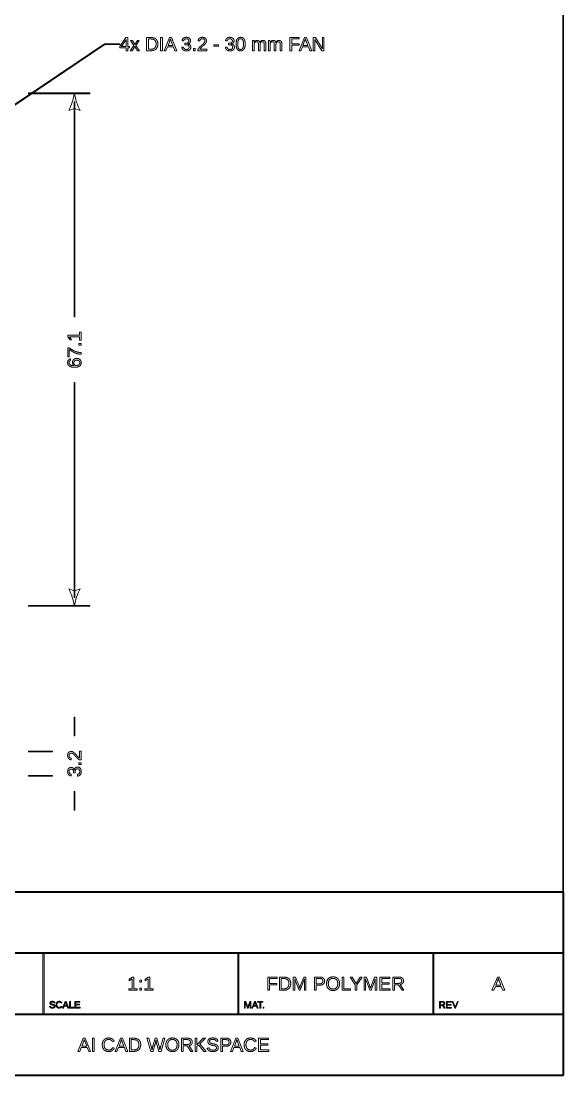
# Model space of a CAD drawing. Header units: millimetres. Extents: x 10 to 410, y 10 to 287.
# Drawn here: x 339.1 to 410.1, y 9.9 to 148 of the extents above; entities that cross this region are included whole.
import ezdxf

# ---------------------------------------------------------------- set-up
doc = ezdxf.new("R2010")
doc.units = ezdxf.units.MM
doc.layers.add('border', color=7, linetype='Continuous', lineweight=35)
doc.layers.add('dimensions', color=7, linetype='Continuous', lineweight=13)

msp = doc.modelspace()

# ---------------------------------------------------------------- linework, layer by layer
at = {"layer": 'border'}
for p, q in [((410, 10), (410, 287)), ((10, 10), (410, 10))]:
    msp.add_line(p, q, dxfattribs=at)
at = {"layer": 'dimensions'}
for p, q in [((349.97, 145.04), (274.62, 94.15)), ((350.03, 144.96), (349.97, 145.04)), ((352, 145.05), (350, 145.05)), ((350, 145.05), (350, 144.95)), ((352.79, 145.86), (352, 144.7)), ((352, 144.95), (352, 145.05)), ((352.29, 144.82), (352.73, 145.47)), ((353.02, 145.86), (352.79, 145.86)), ((352.81, 145.61), (352.81, 144.7)), ((353.02, 144.7), (353.02, 145.86)), ((353.38, 145.46), (353.83, 144.82)), ((353.63, 145.46), (353.38, 145.46)), ((353.96, 144.95), (353.63, 145.46)), ((354.28, 145.46), (353.96, 144.95)), ((354.08, 144.82), (354.53, 145.46)), ((354.53, 145.46), (354.28, 145.46)), ((355.48, 145.86), (355.48, 144.14)), ((356.05, 145.86), (355.48, 145.86)), ((355.72, 145.67), (356.05, 145.67)), ((355.72, 144.33), (355.72, 145.67)), ((357.31, 145.86), (357.31, 144.14)), ((357.55, 145.86), (357.31, 145.86)), ((357.55, 144.14), (357.55, 145.86)), ((358.48, 145.86), (357.78, 144.14)), ((358.29, 144.82), (358.51, 145.39)), ((358.75, 145.86), (358.48, 145.86)), ((358.6, 145.65), (358.61, 145.68)), ((358.61, 145.68), (358.65, 145.58)), ((358.72, 145.39), (358.94, 144.82)), ((359.44, 144.14), (358.75, 145.86)), ((360.13, 145.44), (360.35, 145.42)), ((360.51, 145.11), (360.51, 144.92)), ((360.63, 145.11), (360.51, 145.11)), ((360.87, 145.02), (360.87, 145.02)), ((362.22, 145.43), (362.45, 145.41)), ((365.82, 145.44), (366.04, 145.42)), ((366.21, 145.11), (366.21, 144.92)), ((366.33, 145.11), (366.21, 145.11)), ((366.57, 145.02), (366.57, 145.02)), ((369.55, 145.46), (369.34, 145.46)), ((369.35, 145.18), (369.35, 144.14)), ((369.56, 145.23), (369.56, 145.23)), ((370.31, 145.23), (370.31, 145.23)), ((371.09, 144.14), (371.09, 145.02)), ((371.63, 145.46), (371.42, 145.46)), ((371.43, 145.18), (371.43, 144.14)), ((371.64, 145.23), (371.64, 145.23)), ((372.39, 145.23), (372.39, 145.23)), ((373.17, 144.14), (373.17, 145.02)), ((374.24, 145.86), (374.24, 144.14)), ((375.46, 145.86), (374.24, 145.86)), ((374.47, 145.67), (375.46, 145.67)), ((374.47, 145.03), (374.47, 145.67)), ((375.43, 145.03), (374.47, 145.03)), ((376.13, 145.86), (375.43, 144.14)), ((375.43, 144.84), (375.43, 145.03)), ((375.46, 145.67), (375.46, 145.86)), ((375.94, 144.82), (376.16, 145.39)), ((376.39, 145.86), (376.13, 145.86)), ((376.25, 145.65), (376.26, 145.68)), ((376.26, 145.68), (376.29, 145.58)), ((376.36, 145.39), (376.58, 144.82)), ((377.09, 144.14), (376.39, 145.86)), ((377.3, 145.86), (377.3, 144.14)), ((377.57, 145.86), (377.3, 145.86)), ((377.49, 145.6), (378.41, 144.14)), ((377.5, 145.49), (377.49, 145.6)), ((377.5, 145.28), (377.5, 145.49)), ((377.5, 144.14), (377.5, 145.28)), ((378.5, 144.38), (377.57, 145.86)), ((378.48, 145.86), (378.48, 144.73)), ((378.69, 145.86), (378.48, 145.86)), ((378.69, 144.14), (378.69, 145.86)), ((274.68, 94.07), (350.03, 144.96)), ((350, 144.95), (352, 144.95)), ((352, 144.7), (352, 144.53)), ((352, 144.53), (352.81, 144.53)), ((352.2, 144.7), (352.22, 144.73)), ((352.81, 144.7), (352.2, 144.7)), ((352.22, 144.73), (352.29, 144.82)), ((352.81, 144.53), (352.81, 144.14)), ((352.81, 144.14), (353.02, 144.14)), ((353.26, 144.7), (353.02, 144.7)), ((353.02, 144.53), (353.26, 144.53)), ((353.02, 144.14), (353.02, 144.53)), ((353.26, 144.53), (353.26, 144.7)), ((353.83, 144.82), (353.36, 144.14)), ((353.36, 144.14), (353.6, 144.14)), ((353.6, 144.14), (353.96, 144.68)), ((353.96, 144.68), (354.31, 144.14)), ((354.56, 144.14), (354.08, 144.82)), ((354.31, 144.14), (354.56, 144.14)), ((355.48, 144.14), (356.13, 144.14)), ((356.1, 144.33), (355.72, 144.33)), ((357.31, 144.14), (357.55, 144.14)), ((357.78, 144.14), (358.02, 144.14)), ((358.02, 144.14), (358.22, 144.64)), ((358.22, 144.64), (359.01, 144.64)), ((358.94, 144.82), (358.29, 144.82)), ((359.01, 144.64), (359.2, 144.14)), ((359.2, 144.14), (359.44, 144.14)), ((360.32, 144.6), (360.1, 144.58)), ((360.51, 144.92), (360.63, 144.92)), ((361.62, 144.41), (361.62, 144.14)), ((361.86, 144.41), (361.62, 144.41)), ((361.62, 144.14), (361.86, 144.14)), ((361.86, 144.14), (361.86, 144.41)), ((362.21, 144.29), (362.21, 144.14)), ((362.21, 144.14), (363.35, 144.14)), ((363.35, 144.33), (362.45, 144.33)), ((363.35, 144.14), (363.35, 144.33)), ((364.28, 144.9), (364.28, 144.71)), ((364.89, 144.9), (364.28, 144.9)), ((364.28, 144.71), (364.89, 144.71)), ((364.89, 144.71), (364.89, 144.9)), ((366.02, 144.6), (365.79, 144.58)), ((366.21, 144.92), (366.33, 144.92)), ((369.35, 144.14), (369.57, 144.14)), ((369.57, 144.14), (369.57, 144.9)), ((370.11, 144.98), (370.11, 144.14)), ((370.11, 144.14), (370.33, 144.14)), ((370.33, 144.14), (370.33, 144.9)), ((370.87, 144.98), (370.87, 144.14)), ((370.87, 144.14), (371.09, 144.14)), ((371.43, 144.14), (371.65, 144.14)), ((371.65, 144.14), (371.65, 144.9)), ((372.19, 144.98), (372.19, 144.14)), ((372.19, 144.14), (372.41, 144.14)), ((372.41, 144.14), (372.41, 144.9)), ((372.96, 144.98), (372.96, 144.14)), ((372.96, 144.14), (373.17, 144.14)), ((374.24, 144.14), (374.47, 144.14)), ((374.47, 144.84), (375.43, 144.84)), ((374.47, 144.14), (374.47, 144.84)), ((375.43, 144.14), (375.67, 144.14)), ((375.67, 144.14), (375.87, 144.64)), ((375.87, 144.64), (376.65, 144.64)), ((376.58, 144.82), (375.94, 144.82)), ((376.65, 144.64), (376.85, 144.14)), ((376.85, 144.14), (377.09, 144.14)), ((377.3, 144.14), (377.5, 144.14)), ((378.41, 144.14), (378.69, 144.14)), ((340.05, 138.6), (340.05, 138.5)), ((348.05, 138.6), (340.05, 138.6)), ((340.05, 138.5), (348.05, 138.5)), ((348.05, 138.5), (348.05, 138.6)), ((346.1, 137.43), (346, 137.43)), ((346, 137.43), (346, 109.31)), ((346.1, 109.31), (346.1, 137.43)), ((345.3, 136.3), (346.05, 136.58)), ((346.05, 136.58), (346.8, 136.3)), ((346, 109.31), (346.1, 109.31)), ((345.19, 106.89), (345.19, 106.69)), ((346.72, 106.89), (345.19, 106.89)), ((345.19, 106.69), (345.47, 106.28)), ((345.4, 106.67), (346.72, 106.67)), ((345.68, 106.28), (345.4, 106.67)), ((346.72, 107.31), (346.72, 106.89)), ((346.91, 107.31), (346.72, 107.31)), ((346.72, 106.67), (346.72, 106.23)), ((346.91, 106.23), (346.91, 107.31)), ((345.37, 105.22), (345.19, 105.22)), ((345.19, 105.22), (345.19, 104.08)), ((345.38, 104.08), (345.38, 105.01)), ((345.47, 106.28), (345.68, 106.28)), ((346.64, 105.81), (346.64, 105.57)), ((346.91, 105.81), (346.64, 105.81)), ((346.64, 105.57), (346.91, 105.57)), ((346.72, 106.23), (346.91, 106.23)), ((346.91, 105.57), (346.91, 105.81)), ((345.19, 104.08), (345.38, 104.08)), ((345.55, 103.59), (345.52, 103.8)), ((346.91, 104.4), (346.91, 104.63)), ((346.1, 100.69), (346, 100.69)), ((346, 100.69), (346, 72.57)), ((346.1, 72.57), (346.1, 100.69)), ((346.05, 73.42), (345.3, 73.7)), ((346.8, 73.7), (346.05, 73.42)), ((346, 72.57), (346.1, 72.57)), ((340.05, 71.5), (340.05, 71.4)), ((348.05, 71.5), (340.05, 71.5)), ((340.05, 71.4), (348.05, 71.4)), ((348.05, 71.4), (348.05, 71.5)), ((346.1, 56.9), (346, 56.9)), ((346, 56.9), (346, 54.43)), ((346.1, 54.43), (346.1, 56.9)), ((346, 54.43), (346.1, 54.43)), ((340.05, 52.45), (340.05, 52.35)), ((343.16, 52.45), (340.05, 52.45)), ((340.05, 52.35), (343.16, 52.35)), ((343.16, 52.35), (343.16, 52.45)), ((345.62, 51.3), (345.64, 51.52)), ((346.72, 52.43), (346.72, 51.53)), ((346.91, 52.43), (346.72, 52.43)), ((346.76, 51.29), (346.91, 51.29)), ((346.91, 51.29), (346.91, 52.43)), ((346.03, 49.95), (346.03, 49.95)), ((346.64, 50.93), (346.64, 50.7)), ((346.91, 50.93), (346.64, 50.93)), ((346.64, 50.7), (346.91, 50.7)), ((346.91, 50.7), (346.91, 50.93)), ((340.05, 49.25), (340.05, 49.15)), ((343.16, 49.25), (340.05, 49.25)), ((340.05, 49.15), (343.16, 49.15)), ((343.16, 49.15), (343.16, 49.25)), ((345.61, 49.2), (345.63, 49.42)), ((345.94, 49.71), (345.94, 49.59)), ((345.94, 49.59), (346.13, 49.59)), ((346.13, 49.59), (346.13, 49.71)), ((346.45, 49.4), (346.47, 49.17)), ((346.1, 47.17), (346, 47.17)), ((346, 47.17), (346, 44.7)), ((346.1, 44.7), (346.1, 47.17)), ((346, 44.7), (346.1, 44.7)), ((410, 34.08), (240, 34.08)), ((240, 33.92), (410, 33.92)), ((409.93, 34), (409.93, 10)), ((410.07, 34), (409.93, 34)), ((410, 33.92), (410, 34.08)), ((410.07, 10), (410.07, 34)), ((410, 26.07), (240, 26.07)), ((240, 25.93), (410, 25.93)), ((341.93, 26), (341.93, 18)), ((342.07, 26), (341.93, 26)), ((342.07, 18), (342.07, 26)), ((367.43, 26), (367.43, 18)), ((367.57, 26), (367.43, 26)), ((367.57, 18), (367.57, 26)), ((392.93, 26), (392.93, 18)), ((393.07, 26), (392.93, 26)), ((393.07, 18), (393.07, 26)), ((410, 25.93), (410, 26.07)), ((353.63, 22.86), (353.22, 22.58)), ((353.22, 22.37), (353.61, 22.65)), ((353.22, 22.58), (353.22, 22.37)), ((353.61, 22.65), (353.61, 21.33)), ((353.83, 22.86), (353.63, 22.86)), ((353.83, 21.33), (353.83, 22.86)), ((354.6, 22.46), (354.6, 22.21)), ((354.83, 22.46), (354.6, 22.46)), ((354.6, 22.21), (354.83, 22.21)), ((354.83, 22.21), (354.83, 22.46)), ((355.71, 22.86), (355.3, 22.58)), ((355.3, 22.37), (355.69, 22.65)), ((355.3, 22.58), (355.3, 22.37)), ((355.69, 22.65), (355.69, 21.33)), ((355.91, 22.86), (355.71, 22.86)), ((355.91, 21.33), (355.91, 22.86)), ((371.34, 22.86), (371.34, 21.14)), ((372.56, 22.86), (371.34, 22.86)), ((371.57, 22.67), (372.56, 22.67)), ((371.57, 22.03), (371.57, 22.67)), ((372.56, 22.67), (372.56, 22.86)), ((372.86, 22.86), (372.86, 21.14)), ((373.43, 22.86), (372.86, 22.86)), ((373.1, 22.67), (373.43, 22.67)), ((373.1, 21.33), (373.1, 22.67)), ((374.67, 22.86), (374.67, 21.14)), ((374.97, 22.86), (374.67, 22.86)), ((374.87, 22.65), (374.91, 22.52)), ((374.87, 22.52), (374.87, 22.65)), ((374.88, 22.29), (374.87, 22.52)), ((374.88, 21.14), (374.88, 22.29)), ((374.91, 22.52), (374.98, 22.31)), ((375.43, 21.67), (374.97, 22.86)), ((374.98, 22.31), (375.43, 21.14)), ((376.04, 22.86), (375.59, 21.67)), ((375.59, 21.14), (376.03, 22.31)), ((376.34, 22.86), (376.04, 22.86)), ((376.13, 22.29), (376.13, 21.14)), ((376.34, 21.14), (376.34, 22.86)), ((377.45, 22.86), (377.45, 21.14)), ((378.17, 22.86), (377.45, 22.86)), ((377.68, 22.67), (378.14, 22.67)), ((377.68, 21.99), (377.68, 22.67)), ((381.06, 22.86), (381.06, 21.14)), ((381.29, 22.86), (381.06, 22.86)), ((381.29, 21.33), (381.29, 22.86)), ((382.11, 22.86), (382.77, 21.85)), ((382.37, 22.86), (382.11, 22.86)), ((382.89, 22.04), (382.37, 22.86)), ((383.41, 22.86), (382.89, 22.04)), ((383.01, 21.85), (383.67, 22.86)), ((383.67, 22.86), (383.41, 22.86)), ((383.93, 22.86), (383.93, 21.14)), ((384.24, 22.86), (383.93, 22.86)), ((384.13, 22.65), (384.17, 22.52)), ((384.13, 22.52), (384.13, 22.65)), ((384.14, 22.29), (384.13, 22.52)), ((384.14, 21.14), (384.14, 22.29)), ((384.17, 22.52), (384.24, 22.31)), ((384.69, 21.67), (384.24, 22.86)), ((384.24, 22.31), (384.69, 21.14)), ((385.3, 22.86), (384.85, 21.67)), ((384.85, 21.14), (385.3, 22.31)), ((385.6, 22.86), (385.3, 22.86)), ((385.39, 22.29), (385.39, 21.14)), ((385.6, 21.14), (385.6, 22.86)), ((386.01, 22.86), (386.01, 21.14)), ((387.32, 22.86), (386.01, 22.86)), ((386.25, 22.67), (387.32, 22.67)), ((386.25, 22.12), (386.25, 22.67)), ((387.24, 22.12), (386.25, 22.12)), ((387.24, 21.93), (387.24, 22.12)), ((387.32, 22.67), (387.32, 22.86)), ((387.68, 22.86), (387.68, 21.14)), ((388.49, 22.86), (387.68, 22.86)), ((387.91, 22.67), (388.47, 22.67)), ((387.91, 22.04), (387.91, 22.67)), ((401.37, 22.86), (400.67, 21.14)), ((401.18, 21.82), (401.4, 22.39)), ((401.64, 22.86), (401.37, 22.86)), ((401.49, 22.65), (401.5, 22.68)), ((401.5, 22.68), (401.54, 22.58)), ((401.6, 22.39), (401.82, 21.82)), ((402.33, 21.14), (401.64, 22.86)), ((353.17, 21.33), (353.17, 21.14)), ((353.61, 21.33), (353.17, 21.33)), ((353.17, 21.14), (354.25, 21.14)), ((354.25, 21.33), (353.83, 21.33)), ((354.25, 21.14), (354.25, 21.33)), ((354.6, 21.39), (354.6, 21.14)), ((354.83, 21.39), (354.6, 21.39)), ((354.6, 21.14), (354.83, 21.14)), ((354.83, 21.14), (354.83, 21.39)), ((355.25, 21.33), (355.25, 21.14)), ((355.69, 21.33), (355.25, 21.33)), ((355.25, 21.14), (356.33, 21.14)), ((356.33, 21.33), (355.91, 21.33)), ((356.33, 21.14), (356.33, 21.33)), ((371.34, 21.14), (371.57, 21.14)), ((372.53, 22.03), (371.57, 22.03)), ((371.57, 21.84), (372.53, 21.84)), ((371.57, 21.14), (371.57, 21.84)), ((372.53, 21.84), (372.53, 22.03)), ((372.86, 21.14), (373.51, 21.14)), ((373.48, 21.33), (373.1, 21.33)), ((374.67, 21.14), (374.88, 21.14)), ((375.43, 21.14), (375.59, 21.14)), ((376.13, 21.14), (376.34, 21.14)), ((377.45, 21.14), (377.68, 21.14)), ((378.15, 21.99), (377.68, 21.99)), ((377.68, 21.81), (378.18, 21.81)), ((377.68, 21.14), (377.68, 21.81)), ((381.06, 21.14), (382.16, 21.14)), ((382.16, 21.33), (381.29, 21.33)), ((382.16, 21.14), (382.16, 21.33)), ((382.77, 21.85), (382.77, 21.14)), ((382.77, 21.14), (383.01, 21.14)), ((383.01, 21.14), (383.01, 21.85)), ((383.93, 21.14), (384.14, 21.14)), ((384.69, 21.14), (384.85, 21.14)), ((385.39, 21.14), (385.6, 21.14)), ((386.01, 21.14), (387.37, 21.14)), ((386.25, 21.93), (387.24, 21.93)), ((386.25, 21.33), (386.25, 21.93)), ((387.37, 21.33), (386.25, 21.33)), ((387.37, 21.14), (387.37, 21.33)), ((387.68, 21.14), (387.91, 21.14)), ((388.48, 22.04), (387.91, 22.04)), ((387.91, 21.85), (388.45, 21.85)), ((387.91, 21.14), (387.91, 21.85)), ((388.45, 21.85), (388.9, 21.14)), ((389.16, 21.14), (388.68, 21.88)), ((388.9, 21.14), (389.16, 21.14)), ((400.67, 21.14), (400.91, 21.14)), ((400.91, 21.14), (401.11, 21.64)), ((401.11, 21.64), (401.89, 21.64)), ((401.82, 21.82), (401.18, 21.82)), ((401.89, 21.64), (402.09, 21.14)), ((402.09, 21.14), (402.33, 21.14)), ((343.38, 19.47), (343.5, 19.49)), ((344.31, 19.44), (344.42, 19.47)), ((344.83, 19.67), (344.48, 18.81)), ((344.74, 19.15), (344.85, 19.44)), ((344.97, 19.67), (344.83, 19.67)), ((344.89, 19.57), (344.9, 19.58)), ((344.9, 19.58), (344.91, 19.53)), ((344.95, 19.44), (345.06, 19.15)), ((345.31, 18.81), (344.97, 19.67)), ((345.42, 19.67), (345.42, 18.81)), ((345.53, 19.67), (345.42, 19.67)), ((345.53, 18.91), (345.53, 19.67)), ((346.11, 19.67), (346.11, 18.81)), ((346.76, 19.67), (346.11, 19.67)), ((346.23, 19.58), (346.76, 19.58)), ((346.23, 19.3), (346.23, 19.58)), ((346.76, 19.58), (346.76, 19.67)), ((368.3, 19.66), (368.3, 18.8)), ((368.45, 19.66), (368.3, 19.66)), ((368.4, 19.56), (368.42, 19.49)), ((368.4, 19.49), (368.4, 19.56)), ((368.4, 19.37), (368.4, 19.49)), ((368.4, 18.8), (368.4, 19.37)), ((368.42, 19.49), (368.45, 19.39)), ((368.68, 19.06), (368.45, 19.66)), ((368.45, 19.39), (368.68, 18.8)), ((368.99, 19.66), (368.76, 19.06)), ((368.76, 18.8), (368.98, 19.39)), ((369.14, 19.66), (368.99, 19.66)), ((369.03, 19.37), (369.03, 18.8)), ((369.14, 18.8), (369.14, 19.66)), ((369.59, 19.66), (369.24, 18.8)), ((369.5, 19.14), (369.61, 19.43)), ((369.72, 19.66), (369.59, 19.66)), ((369.65, 19.56), (369.66, 19.57)), ((369.66, 19.57), (369.67, 19.52)), ((369.71, 19.43), (369.82, 19.14)), ((370.07, 18.8), (369.72, 19.66)), ((370.01, 19.66), (370.01, 19.56)), ((370.71, 19.66), (370.01, 19.66)), ((370.01, 19.56), (370.3, 19.56)), ((370.3, 19.56), (370.3, 18.8)), ((370.42, 19.56), (370.71, 19.56)), ((370.42, 18.8), (370.42, 19.56)), ((370.71, 19.56), (370.71, 19.66)), ((393.8, 19.66), (393.8, 18.8)), ((394.2, 19.66), (393.8, 19.66)), ((393.92, 19.57), (394.19, 19.57)), ((393.92, 19.25), (393.92, 19.57)), ((394.7, 19.66), (394.7, 18.8)), ((395.36, 19.66), (394.7, 19.66)), ((394.82, 19.56), (395.36, 19.56)), ((394.82, 19.29), (394.82, 19.56)), ((395.36, 19.56), (395.36, 19.66)), ((395.44, 19.66), (395.79, 18.8)), ((395.56, 19.66), (395.44, 19.66)), ((395.8, 19.05), (395.56, 19.66)), ((396.14, 19.66), (395.9, 19.05)), ((395.91, 18.8), (396.26, 19.66)), ((396.26, 19.66), (396.14, 19.66)), ((410, 18.07), (240, 18.07)), ((341.93, 18), (342.07, 18)), ((342.91, 19.04), (342.8, 19.02)), ((344.43, 19.03), (344.34, 19.07)), ((344.48, 18.81), (344.6, 18.81)), ((344.6, 18.81), (344.7, 19.06)), ((344.7, 19.06), (345.09, 19.06)), ((345.06, 19.15), (344.74, 19.15)), ((345.09, 19.06), (345.19, 18.81)), ((345.19, 18.81), (345.31, 18.81)), ((345.42, 18.81), (345.97, 18.81)), ((345.97, 18.91), (345.53, 18.91)), ((345.97, 18.81), (345.97, 18.91)), ((346.11, 18.81), (346.79, 18.81)), ((346.73, 19.3), (346.23, 19.3)), ((346.23, 19.21), (346.73, 19.21)), ((346.23, 18.91), (346.23, 19.21)), ((346.79, 18.91), (346.23, 18.91)), ((346.73, 19.21), (346.73, 19.3)), ((346.79, 18.81), (346.79, 18.91)), ((367.43, 18), (367.57, 18)), ((368.3, 18.8), (368.4, 18.8)), ((368.68, 18.8), (368.76, 18.8)), ((369.03, 18.8), (369.14, 18.8)), ((369.24, 18.8), (369.36, 18.8)), ((369.36, 18.8), (369.46, 19.05)), ((369.46, 19.05), (369.85, 19.05)), ((369.82, 19.14), (369.5, 19.14)), ((369.85, 19.05), (369.95, 18.8)), ((369.95, 18.8), (370.07, 18.8)), ((370.3, 18.8), (370.42, 18.8)), ((370.72, 18.93), (370.72, 18.8)), ((370.84, 18.93), (370.72, 18.93)), ((370.72, 18.8), (370.84, 18.8)), ((370.84, 18.8), (370.84, 18.93)), ((392.93, 18), (393.07, 18)), ((393.8, 18.8), (393.92, 18.8)), ((394.2, 19.25), (393.92, 19.25)), ((393.92, 19.16), (394.18, 19.16)), ((393.92, 18.8), (393.92, 19.16)), ((394.18, 19.16), (394.41, 18.8)), ((394.54, 18.8), (394.3, 19.17)), ((394.41, 18.8), (394.54, 18.8)), ((394.7, 18.8), (395.38, 18.8)), ((395.32, 19.29), (394.82, 19.29)), ((394.82, 19.19), (395.32, 19.19)), ((394.82, 18.9), (394.82, 19.19)), ((395.38, 18.9), (394.82, 18.9)), ((395.32, 19.19), (395.32, 19.29)), ((395.38, 18.8), (395.38, 18.9)), ((395.79, 18.8), (395.91, 18.8)), ((395.85, 18.9), (395.8, 19.05)), ((395.9, 19.05), (395.85, 18.9)), ((410, 17.93), (410, 18.07)), ((240, 17.93), (410, 17.93)), ((347.21, 14.86), (346.51, 13.14)), ((347.02, 13.82), (347.24, 14.39)), ((347.66, 13.82), (347.02, 13.82)), ((347.47, 14.86), (347.21, 14.86)), ((347.33, 14.65), (347.34, 14.68)), ((347.34, 14.68), (347.37, 14.58)), ((347.44, 14.39), (347.66, 13.82)), ((348.17, 13.14), (347.47, 14.86)), ((348.4, 14.86), (348.4, 13.14)), ((348.63, 14.86), (348.4, 14.86)), ((348.63, 13.14), (348.63, 14.86)), ((351.03, 14.39), (351.25, 14.46)), ((352.07, 14.86), (351.37, 13.14)), ((351.88, 13.82), (352.1, 14.39)), ((352.52, 13.82), (351.88, 13.82)), ((352.34, 14.86), (352.07, 14.86)), ((352.19, 14.65), (352.2, 14.68)), ((352.2, 14.68), (352.23, 14.58)), ((352.3, 14.39), (352.52, 13.82)), ((353.03, 13.14), (352.34, 14.86)), ((353.24, 14.86), (353.24, 13.14)), ((353.81, 14.86), (353.24, 14.86)), ((353.47, 14.67), (353.8, 14.67)), ((353.47, 13.33), (353.47, 14.67)), ((355.54, 14.86), (356.05, 13.14)), ((355.79, 14.86), (355.54, 14.86)), ((356.1, 13.77), (355.79, 14.86)), ((356.83, 14.86), (356.6, 14.86)), ((356.8, 14.23), (357.1, 13.14)), ((357.13, 13.79), (356.83, 14.86)), ((357.38, 13.14), (357.88, 14.86)), ((357.88, 14.86), (357.64, 14.86)), ((360.04, 14.86), (360.04, 13.14)), ((360.85, 14.86), (360.04, 14.86)), ((360.28, 14.67), (360.83, 14.67)), ((360.28, 14.04), (360.28, 14.67)), ((360.84, 14.04), (360.28, 14.04)), ((360.28, 13.85), (360.81, 13.85)), ((360.28, 13.14), (360.28, 13.85)), ((360.81, 13.85), (361.26, 13.14)), ((361.53, 13.14), (361.04, 13.88)), ((361.85, 14.86), (361.85, 13.14)), ((362.08, 14.86), (361.85, 14.86)), ((362.08, 14), (362.08, 14.86)), ((362.91, 14.86), (362.08, 14)), ((362.08, 13.8), (362.31, 13.97)), ((362.31, 13.97), (362.99, 13.14)), ((362.45, 14.11), (363.18, 14.86)), ((363.28, 13.14), (362.45, 14.11)), ((363.18, 14.86), (362.91, 14.86)), ((364.59, 14.45), (364.82, 14.49)), ((365.18, 14.86), (365.18, 13.14)), ((365.91, 14.86), (365.18, 14.86)), ((365.42, 14.67), (365.88, 14.67)), ((365.42, 13.99), (365.42, 14.67)), ((365.89, 13.99), (365.42, 13.99)), ((365.42, 13.81), (365.92, 13.81)), ((365.42, 13.14), (365.42, 13.81)), ((367.17, 14.86), (366.46, 13.14)), ((366.97, 13.82), (367.19, 14.39)), ((367.62, 13.82), (366.97, 13.82)), ((367.43, 14.86), (367.17, 14.86)), ((367.28, 14.65), (367.3, 14.68)), ((367.3, 14.68), (367.33, 14.58)), ((367.4, 14.39), (367.62, 13.82)), ((368.12, 13.14), (367.43, 14.86)), ((369.6, 14.39), (369.82, 14.46)), ((370.14, 14.86), (370.14, 13.14)), ((371.44, 14.86), (370.14, 14.86)), ((370.37, 14.67), (371.44, 14.67)), ((370.37, 14.12), (370.37, 14.67)), ((371.37, 14.12), (370.37, 14.12)), ((370.37, 13.93), (371.37, 13.93)), ((370.37, 13.33), (370.37, 13.93)), ((371.37, 13.93), (371.37, 14.12)), ((371.44, 14.67), (371.44, 14.86)), ((346.51, 13.14), (346.75, 13.14)), ((346.75, 13.14), (346.95, 13.64)), ((346.95, 13.64), (347.73, 13.64)), ((347.73, 13.64), (347.93, 13.14)), ((347.93, 13.14), (348.17, 13.14)), ((348.4, 13.14), (348.63, 13.14)), ((351.27, 13.57), (351.08, 13.66)), ((351.37, 13.14), (351.61, 13.14)), ((351.61, 13.14), (351.81, 13.64)), ((351.81, 13.64), (352.59, 13.64)), ((352.59, 13.64), (352.79, 13.14)), ((352.79, 13.14), (353.03, 13.14)), ((353.24, 13.14), (353.88, 13.14)), ((353.85, 13.33), (353.47, 13.33)), ((356.05, 13.14), (356.33, 13.14)), ((357.1, 13.14), (357.38, 13.14)), ((357.24, 13.39), (357.23, 13.34)), ((360.04, 13.14), (360.28, 13.14)), ((361.26, 13.14), (361.53, 13.14)), ((361.85, 13.14), (362.08, 13.14)), ((362.08, 13.14), (362.08, 13.8)), ((362.99, 13.14), (363.28, 13.14)), ((363.65, 13.6), (363.42, 13.55)), ((365.18, 13.14), (365.42, 13.14)), ((366.46, 13.14), (366.71, 13.14)), ((366.71, 13.14), (366.9, 13.64)), ((366.9, 13.64), (367.69, 13.64)), ((367.69, 13.64), (367.88, 13.14)), ((367.88, 13.14), (368.12, 13.14)), ((369.84, 13.57), (369.65, 13.66)), ((370.14, 13.14), (371.49, 13.14)), ((371.49, 13.33), (370.37, 13.33)), ((371.49, 13.14), (371.49, 13.33)), ((410, 10.07), (240, 10.07)), ((240, 9.93), (410, 9.93)), ((409.93, 10), (410.07, 10)), ((410, 9.93), (410, 10.07))]:
    msp.add_line(p, q, dxfattribs=at)
for centre, start, end in [((338.55, 139.8), -27.4076, -9.4623), ((353.55, 139.8), -170.5377, -152.5924), ((338.55, 70.2), 9.4623, 27.4076), ((353.55, 70.2), 152.5924, 170.5377)]:
    msp.add_arc(centre, 7.6, start, end, dxfattribs=at)
for points in [[(352.78, 145.55), (352.74, 145.49), (352.73, 145.47)], [(352.81, 145.61), (352.81, 145.6), (352.78, 145.55)], [(356.05, 145.86), (356.49, 145.86), (356.73, 145.64)], [(356.55, 145.5), (356.38, 145.67), (356.05, 145.67)], [(356.73, 145.02), (356.73, 145.34), (356.55, 145.5)], [(356.65, 144.65), (356.73, 144.8), (356.73, 145.02)], [(356.73, 145.64), (356.96, 145.42), (356.96, 145.02)], [(356.96, 145.02), (356.96, 144.75), (356.86, 144.55)], [(358.6, 145.65), (358.57, 145.55), (358.51, 145.39)], [(358.72, 145.39), (358.68, 145.48), (358.65, 145.58)], [(360.13, 145.44), (360.15, 145.65), (360.3, 145.77)], [(360.3, 145.77), (360.45, 145.89), (360.69, 145.89)], [(360.45, 145.63), (360.36, 145.56), (360.35, 145.42)], [(360.69, 145.7), (360.54, 145.7), (360.45, 145.63)], [(360.63, 145.11), (360.81, 145.11), (360.91, 145.19)], [(360.69, 145.89), (360.95, 145.89), (361.09, 145.76)], [(360.93, 145.62), (360.85, 145.7), (360.69, 145.7)], [(361.14, 145.16), (361.05, 145.06), (360.87, 145.02)], [(360.87, 145.02), (361.07, 145), (361.17, 144.89)], [(360.91, 145.19), (361.01, 145.27), (361.01, 145.41)], [(361.01, 145.41), (361.01, 145.54), (360.93, 145.62)], [(361.09, 145.76), (361.23, 145.64), (361.23, 145.43)], [(361.23, 145.43), (361.23, 145.26), (361.14, 145.16)], [(362.22, 145.43), (362.25, 145.64), (362.4, 145.76)], [(362.4, 145.76), (362.55, 145.89), (362.78, 145.89)], [(362.55, 145.63), (362.46, 145.55), (362.45, 145.41)], [(362.78, 145.7), (362.64, 145.7), (362.55, 145.63)], [(362.75, 144.91), (362.85, 144.98), (362.92, 145.06)], [(362.78, 145.89), (363.04, 145.89), (363.18, 145.76)], [(363.02, 145.63), (362.93, 145.7), (362.78, 145.7)], [(363.14, 145.02), (363.05, 144.92), (362.8, 144.71)], [(362.92, 145.06), (363, 145.14), (363.05, 145.22)], [(363.1, 145.41), (363.1, 145.55), (363.02, 145.63)], [(363.05, 145.22), (363.1, 145.3), (363.1, 145.41)], [(363.28, 145.21), (363.23, 145.12), (363.14, 145.02)], [(363.18, 145.76), (363.32, 145.64), (363.32, 145.41)], [(363.32, 145.41), (363.32, 145.31), (363.28, 145.21)], [(365.82, 145.44), (365.85, 145.65), (366, 145.77)], [(366, 145.77), (366.15, 145.89), (366.39, 145.89)], [(366.15, 145.63), (366.06, 145.56), (366.04, 145.42)], [(366.38, 145.7), (366.24, 145.7), (366.15, 145.63)], [(366.33, 145.11), (366.51, 145.11), (366.61, 145.19)], [(366.62, 145.62), (366.54, 145.7), (366.38, 145.7)], [(366.39, 145.89), (366.64, 145.89), (366.79, 145.76)], [(366.84, 145.16), (366.75, 145.06), (366.57, 145.02)], [(366.57, 145.02), (366.76, 145), (366.87, 144.89)], [(366.61, 145.19), (366.71, 145.27), (366.71, 145.41)], [(366.71, 145.41), (366.71, 145.54), (366.62, 145.62)], [(366.79, 145.76), (366.93, 145.64), (366.93, 145.43)], [(366.93, 145.43), (366.93, 145.26), (366.84, 145.16)], [(367.19, 145), (367.19, 145.44), (367.33, 145.66)], [(367.34, 144.34), (367.19, 144.57), (367.19, 145)], [(367.33, 145.66), (367.48, 145.89), (367.79, 145.89)], [(367.5, 145.54), (367.41, 145.38), (367.41, 145)], [(367.41, 145), (367.41, 144.63), (367.5, 144.46)], [(367.79, 145.71), (367.59, 145.71), (367.5, 145.54)], [(367.79, 145.89), (368.09, 145.89), (368.24, 145.66)], [(368.07, 145.54), (367.99, 145.71), (367.79, 145.71)], [(368.16, 145), (368.16, 145.37), (368.07, 145.54)], [(368.07, 144.47), (368.16, 144.64), (368.16, 145)], [(368.38, 145), (368.38, 144.57), (368.23, 144.34)], [(368.24, 145.66), (368.38, 145.44), (368.38, 145)], [(369.35, 145.18), (369.35, 145.41), (369.34, 145.46)], [(369.55, 145.46), (369.55, 145.45), (369.55, 145.43)], [(369.55, 145.43), (369.55, 145.4), (369.55, 145.37)], [(369.55, 145.37), (369.55, 145.33), (369.56, 145.23)], [(369.56, 145.23), (369.63, 145.37), (369.72, 145.43)], [(369.65, 145.21), (369.57, 145.1), (369.57, 144.9)], [(369.87, 145.31), (369.73, 145.31), (369.65, 145.21)], [(369.72, 145.43), (369.81, 145.48), (369.95, 145.48)], [(370.06, 145.24), (370.01, 145.31), (369.87, 145.31)], [(369.95, 145.48), (370.1, 145.48), (370.18, 145.42)], [(370.11, 144.98), (370.11, 145.17), (370.06, 145.24)], [(370.18, 145.42), (370.27, 145.36), (370.31, 145.23)], [(370.31, 145.23), (370.38, 145.37), (370.47, 145.43)], [(370.41, 145.21), (370.33, 145.1), (370.33, 144.9)], [(370.63, 145.31), (370.49, 145.31), (370.41, 145.21)], [(370.47, 145.43), (370.57, 145.48), (370.71, 145.48)], [(370.82, 145.24), (370.77, 145.31), (370.63, 145.31)], [(370.71, 145.48), (370.91, 145.48), (371, 145.38)], [(370.87, 144.98), (370.87, 145.17), (370.82, 145.24)], [(371, 145.38), (371.09, 145.27), (371.09, 145.02)], [(371.43, 145.18), (371.43, 145.41), (371.42, 145.46)], [(371.63, 145.46), (371.63, 145.45), (371.63, 145.43)], [(371.63, 145.43), (371.63, 145.4), (371.64, 145.37)], [(371.64, 145.23), (371.71, 145.37), (371.81, 145.43)], [(371.64, 145.37), (371.64, 145.33), (371.64, 145.23)], [(371.73, 145.21), (371.65, 145.1), (371.65, 144.9)], [(371.95, 145.31), (371.81, 145.31), (371.73, 145.21)], [(371.81, 145.43), (371.9, 145.48), (372.03, 145.48)], [(372.14, 145.24), (372.09, 145.31), (371.95, 145.31)], [(372.03, 145.48), (372.18, 145.48), (372.27, 145.42)], [(372.19, 144.98), (372.19, 145.17), (372.14, 145.24)], [(372.27, 145.42), (372.35, 145.36), (372.39, 145.23)], [(372.39, 145.23), (372.46, 145.37), (372.56, 145.43)], [(372.49, 145.21), (372.41, 145.1), (372.41, 144.9)], [(372.72, 145.31), (372.57, 145.31), (372.49, 145.21)], [(372.56, 145.43), (372.65, 145.48), (372.79, 145.48)], [(372.9, 145.24), (372.85, 145.31), (372.72, 145.31)], [(372.79, 145.48), (372.99, 145.48), (373.08, 145.38)], [(372.96, 144.98), (372.96, 145.17), (372.9, 145.24)], [(373.08, 145.38), (373.17, 145.27), (373.17, 145.02)], [(376.25, 145.65), (376.22, 145.55), (376.16, 145.39)], [(376.36, 145.39), (376.33, 145.48), (376.29, 145.58)], [(356.1, 144.33), (356.29, 144.33), (356.43, 144.41)], [(356.57, 144.25), (356.38, 144.14), (356.13, 144.14)], [(356.43, 144.41), (356.58, 144.49), (356.65, 144.65)], [(356.86, 144.55), (356.76, 144.35), (356.57, 144.25)], [(360.28, 144.23), (360.13, 144.35), (360.1, 144.58)], [(360.7, 144.11), (360.44, 144.11), (360.28, 144.23)], [(360.32, 144.6), (360.37, 144.3), (360.7, 144.3)], [(360.95, 144.84), (360.84, 144.92), (360.63, 144.92)], [(360.7, 144.3), (360.86, 144.3), (360.96, 144.38)], [(361.13, 144.25), (360.98, 144.11), (360.7, 144.11)], [(361.05, 144.62), (361.05, 144.76), (360.95, 144.84)], [(360.96, 144.38), (361.05, 144.46), (361.05, 144.62)], [(361.28, 144.61), (361.28, 144.38), (361.13, 144.25)], [(361.17, 144.89), (361.28, 144.78), (361.28, 144.61)], [(362.21, 144.29), (362.27, 144.44), (362.36, 144.55)], [(362.36, 144.55), (362.45, 144.66), (362.55, 144.74)], [(362.57, 144.5), (362.49, 144.41), (362.45, 144.33)], [(362.55, 144.74), (362.65, 144.83), (362.75, 144.91)], [(362.8, 144.71), (362.66, 144.6), (362.57, 144.5)], [(365.98, 144.23), (365.82, 144.35), (365.79, 144.58)], [(366.4, 144.11), (366.13, 144.11), (365.98, 144.23)], [(366.02, 144.6), (366.06, 144.3), (366.4, 144.3)], [(366.64, 144.84), (366.53, 144.92), (366.33, 144.92)], [(366.4, 144.3), (366.56, 144.3), (366.66, 144.38)], [(366.83, 144.25), (366.68, 144.11), (366.4, 144.11)], [(366.75, 144.62), (366.75, 144.76), (366.64, 144.84)], [(366.66, 144.38), (366.75, 144.46), (366.75, 144.62)], [(366.98, 144.61), (366.98, 144.38), (366.83, 144.25)], [(366.87, 144.89), (366.98, 144.78), (366.98, 144.61)], [(367.78, 144.11), (367.48, 144.11), (367.34, 144.34)], [(367.5, 144.46), (367.59, 144.29), (367.78, 144.29)], [(367.78, 144.29), (367.98, 144.29), (368.07, 144.47)], [(368.23, 144.34), (368.08, 144.11), (367.78, 144.11)], [(378.5, 144.38), (378.48, 144.62), (378.48, 144.73)], [(345.37, 105.22), (345.77, 104.96), (346, 104.85)], [(346.22, 104.54), (345.85, 104.68), (345.38, 105.01)], [(345.16, 103.31), (345.16, 103.7), (345.52, 103.8)], [(345.55, 103.59), (345.34, 103.52), (345.34, 103.3)], [(345.8, 103.33), (345.8, 103.57), (345.95, 103.71)], [(345.95, 103.71), (346.1, 103.85), (346.35, 103.85)], [(346, 104.85), (346.23, 104.74), (346.45, 104.68)], [(346.36, 103.62), (346.17, 103.62), (346.07, 103.53)], [(346.91, 104.4), (346.58, 104.4), (346.22, 104.54)], [(346.35, 103.85), (346.62, 103.85), (346.78, 103.7)], [(346.65, 103.53), (346.54, 103.62), (346.36, 103.62)], [(346.45, 104.68), (346.67, 104.63), (346.91, 104.63)], [(346.78, 103.7), (346.94, 103.55), (346.94, 103.29)], [(345.4, 102.85), (345.16, 103.01), (345.16, 103.31)], [(345.34, 103.3), (345.34, 103.12), (345.52, 103.01)], [(346.09, 102.69), (345.64, 102.69), (345.4, 102.85)], [(345.52, 103.01), (345.69, 102.91), (346.03, 102.91)], [(345.86, 103.08), (345.8, 103.19), (345.8, 103.33)], [(346.03, 102.91), (345.91, 102.97), (345.86, 103.08)], [(346.07, 103.53), (345.97, 103.44), (345.97, 103.28)], [(345.97, 103.28), (345.97, 103.12), (346.06, 103.03)], [(346.06, 103.03), (346.15, 102.93), (346.31, 102.93)], [(346.72, 102.85), (346.5, 102.69), (346.09, 102.69)], [(346.31, 102.93), (346.5, 102.93), (346.63, 103.03)], [(346.63, 103.03), (346.76, 103.13), (346.76, 103.28)], [(346.76, 103.28), (346.76, 103.44), (346.65, 103.53)], [(346.94, 103.29), (346.94, 103), (346.72, 102.85)], [(345.16, 51.86), (345.16, 52.12), (345.29, 52.26)], [(345.29, 51.47), (345.16, 51.62), (345.16, 51.86)], [(345.29, 52.26), (345.41, 52.4), (345.64, 52.4)], [(345.62, 51.3), (345.41, 51.32), (345.29, 51.47)], [(345.42, 52.09), (345.35, 52.01), (345.35, 51.86)], [(345.35, 51.86), (345.35, 51.72), (345.42, 51.63)], [(345.64, 52.17), (345.5, 52.17), (345.42, 52.09)], [(345.42, 51.63), (345.5, 51.54), (345.64, 51.52)], [(345.64, 52.4), (345.74, 52.4), (345.84, 52.35)], [(345.83, 52.13), (345.75, 52.17), (345.64, 52.17)], [(345.99, 52), (345.91, 52.08), (345.83, 52.13)], [(345.84, 52.35), (345.93, 52.31), (346.03, 52.22)], [(346.14, 51.82), (346.07, 51.92), (345.99, 52)], [(346.03, 52.22), (346.13, 52.13), (346.34, 51.87)], [(346.31, 51.63), (346.22, 51.73), (346.14, 51.82)], [(346.5, 51.44), (346.39, 51.53), (346.31, 51.63)], [(346.34, 51.87), (346.45, 51.73), (346.55, 51.65)], [(346.76, 51.29), (346.61, 51.35), (346.5, 51.44)], [(346.55, 51.65), (346.64, 51.57), (346.72, 51.53)], [(345.16, 49.76), (345.16, 50.02), (345.29, 50.17)], [(345.28, 49.38), (345.16, 49.53), (345.16, 49.76)], [(345.29, 50.17), (345.41, 50.31), (345.62, 50.31)], [(345.43, 50), (345.35, 49.92), (345.35, 49.76)], [(345.35, 49.76), (345.35, 49.62), (345.42, 49.53)], [(345.64, 50.08), (345.51, 50.08), (345.43, 50)], [(345.62, 50.31), (345.79, 50.31), (345.89, 50.22)], [(345.86, 49.99), (345.78, 50.08), (345.64, 50.08)], [(345.94, 49.71), (345.94, 49.89), (345.86, 49.99)], [(345.89, 50.22), (345.99, 50.13), (346.03, 49.95)], [(346.03, 49.95), (346.05, 50.14), (346.16, 50.25)], [(346.21, 50.02), (346.13, 49.91), (346.13, 49.71)], [(346.16, 50.25), (346.27, 50.36), (346.44, 50.36)], [(346.43, 50.13), (346.29, 50.13), (346.21, 50.02)], [(346.67, 50.04), (346.59, 50.13), (346.43, 50.13)], [(346.44, 50.36), (346.67, 50.36), (346.8, 50.21)], [(346.45, 49.4), (346.75, 49.44), (346.75, 49.77)], [(346.75, 49.77), (346.75, 49.94), (346.67, 50.04)], [(346.8, 50.21), (346.94, 50.06), (346.94, 49.77)], [(346.94, 49.77), (346.94, 49.51), (346.82, 49.36)], [(345.61, 49.2), (345.4, 49.23), (345.28, 49.38)], [(345.42, 49.53), (345.49, 49.44), (345.63, 49.42)], [(346.82, 49.36), (346.7, 49.2), (346.47, 49.17)], [(373.43, 22.86), (373.87, 22.86), (374.11, 22.64)], [(373.93, 22.5), (373.76, 22.67), (373.43, 22.67)], [(374.11, 22.02), (374.11, 22.34), (373.93, 22.5)], [(374.11, 22.64), (374.34, 22.42), (374.34, 22.02)], [(376.14, 22.65), (376.08, 22.43), (376.03, 22.31)], [(376.13, 22.29), (376.13, 22.48), (376.14, 22.65)], [(378.54, 22.34), (378.54, 22.67), (378.14, 22.67)], [(378.15, 21.99), (378.54, 21.99), (378.54, 22.34)], [(378.17, 22.86), (378.46, 22.86), (378.62, 22.72)], [(378.62, 22.72), (378.78, 22.59), (378.78, 22.34)], [(378.78, 22.34), (378.78, 22.1), (378.62, 21.95)], [(379.03, 22.01), (379.03, 22.42), (379.25, 22.65)], [(379.25, 22.65), (379.48, 22.89), (379.88, 22.89)], [(379.42, 22.51), (379.26, 22.33), (379.26, 22.01)], [(379.88, 22.69), (379.59, 22.69), (379.42, 22.51)], [(379.88, 22.89), (380.14, 22.89), (380.34, 22.78)], [(380.33, 22.51), (380.17, 22.69), (379.88, 22.69)], [(380.49, 22.01), (380.49, 22.33), (380.33, 22.51)], [(380.34, 22.78), (380.53, 22.68), (380.63, 22.48)], [(380.63, 22.48), (380.73, 22.28), (380.73, 22.01)], [(385.4, 22.65), (385.34, 22.43), (385.3, 22.31)], [(385.39, 22.29), (385.39, 22.48), (385.4, 22.65)], [(388.76, 22.59), (388.66, 22.67), (388.47, 22.67)], [(388.48, 22.04), (388.66, 22.04), (388.76, 22.12)], [(388.49, 22.86), (388.78, 22.86), (388.94, 22.73)], [(388.86, 22.36), (388.86, 22.52), (388.76, 22.59)], [(388.76, 22.12), (388.86, 22.21), (388.86, 22.36)], [(388.94, 22.73), (389.1, 22.6), (389.1, 22.37)], [(389.1, 22.37), (389.1, 22.18), (388.98, 22.05)], [(401.49, 22.65), (401.46, 22.55), (401.4, 22.39)], [(401.6, 22.39), (401.57, 22.48), (401.54, 22.58)], [(373.48, 21.33), (373.67, 21.33), (373.81, 21.41)], [(373.95, 21.25), (373.76, 21.14), (373.51, 21.14)], [(373.81, 21.41), (373.96, 21.49), (374.03, 21.65)], [(374.24, 21.55), (374.14, 21.35), (373.95, 21.25)], [(374.03, 21.65), (374.11, 21.8), (374.11, 22.02)], [(374.34, 22.02), (374.34, 21.75), (374.24, 21.55)], [(375.43, 21.67), (375.46, 21.59), (375.48, 21.51)], [(375.48, 21.51), (375.5, 21.43), (375.51, 21.39)], [(375.51, 21.39), (375.52, 21.44), (375.55, 21.54)], [(375.55, 21.54), (375.58, 21.64), (375.59, 21.67)], [(378.62, 21.95), (378.46, 21.81), (378.18, 21.81)], [(379.13, 21.53), (379.03, 21.74), (379.03, 22.01)], [(379.42, 21.22), (379.23, 21.33), (379.13, 21.53)], [(379.26, 22.01), (379.26, 21.68), (379.43, 21.49)], [(379.88, 21.11), (379.61, 21.11), (379.42, 21.22)], [(379.43, 21.49), (379.59, 21.3), (379.88, 21.3)], [(379.88, 21.3), (380.18, 21.3), (380.34, 21.49)], [(380.33, 21.22), (380.14, 21.11), (379.88, 21.11)], [(380.63, 21.53), (380.53, 21.33), (380.33, 21.22)], [(380.34, 21.49), (380.49, 21.67), (380.49, 22.01)], [(380.73, 22.01), (380.73, 21.74), (380.63, 21.53)], [(384.69, 21.67), (384.72, 21.59), (384.74, 21.51)], [(384.74, 21.51), (384.76, 21.43), (384.77, 21.39)], [(384.77, 21.39), (384.78, 21.44), (384.81, 21.54)], [(384.81, 21.54), (384.84, 21.64), (384.85, 21.67)], [(388.98, 22.05), (388.87, 21.91), (388.68, 21.88)], [(342.84, 19.45), (342.84, 19.57), (342.92, 19.63)], [(342.86, 19.37), (342.84, 19.41), (342.84, 19.45)], [(342.9, 19.3), (342.87, 19.33), (342.86, 19.37)], [(342.92, 19.63), (343.01, 19.69), (343.17, 19.69)], [(343.01, 19.56), (342.95, 19.53), (342.95, 19.46)], [(342.95, 19.46), (342.95, 19.42), (342.97, 19.4)], [(342.97, 19.4), (343, 19.37), (343.04, 19.35)], [(343.17, 19.6), (343.06, 19.6), (343.01, 19.56)], [(343.04, 19.35), (343.08, 19.33), (343.19, 19.31)], [(343.17, 19.69), (343.31, 19.69), (343.39, 19.64)], [(343.31, 19.57), (343.26, 19.6), (343.17, 19.6)], [(343.38, 19.47), (343.37, 19.54), (343.31, 19.57)], [(343.39, 19.64), (343.47, 19.6), (343.5, 19.49)], [(343.64, 19.25), (343.64, 19.45), (343.75, 19.57)], [(343.75, 19.57), (343.86, 19.69), (344.06, 19.69)], [(343.84, 19.5), (343.76, 19.41), (343.76, 19.25)], [(344.06, 19.59), (343.92, 19.59), (343.84, 19.5)], [(344.06, 19.69), (344.2, 19.69), (344.29, 19.63)], [(344.22, 19.55), (344.15, 19.59), (344.06, 19.59)], [(344.31, 19.44), (344.28, 19.51), (344.22, 19.55)], [(344.29, 19.63), (344.38, 19.58), (344.42, 19.47)], [(344.89, 19.57), (344.88, 19.52), (344.85, 19.44)], [(344.95, 19.44), (344.93, 19.48), (344.91, 19.53)], [(369.04, 19.56), (369.01, 19.45), (368.98, 19.39)], [(369.03, 19.37), (369.03, 19.47), (369.04, 19.56)], [(369.65, 19.56), (369.64, 19.5), (369.61, 19.43)], [(369.71, 19.43), (369.69, 19.47), (369.67, 19.52)], [(394.34, 19.53), (394.29, 19.57), (394.19, 19.57)], [(394.2, 19.66), (394.35, 19.66), (394.43, 19.59)], [(394.39, 19.41), (394.39, 19.49), (394.34, 19.53)], [(394.34, 19.29), (394.39, 19.34), (394.39, 19.41)], [(394.43, 19.59), (394.51, 19.53), (394.51, 19.41)], [(394.51, 19.41), (394.51, 19.32), (394.45, 19.25)], [(343.16, 18.8), (342.85, 18.8), (342.8, 19.02)], [(342.99, 19.25), (342.93, 19.28), (342.9, 19.3)], [(342.91, 19.04), (342.93, 18.96), (343, 18.93)], [(343.14, 19.21), (343.04, 19.23), (342.99, 19.25)], [(343, 18.93), (343.06, 18.89), (343.17, 18.89)], [(343.25, 19.18), (343.2, 19.2), (343.14, 19.21)], [(343.43, 18.87), (343.33, 18.8), (343.16, 18.8)], [(343.17, 18.89), (343.28, 18.89), (343.34, 18.93)], [(343.19, 19.31), (343.23, 19.3), (343.27, 19.29)], [(343.33, 19.16), (343.3, 19.17), (343.25, 19.18)], [(343.27, 19.29), (343.31, 19.28), (343.35, 19.27)], [(343.39, 19.11), (343.37, 19.14), (343.33, 19.16)], [(343.34, 18.93), (343.4, 18.97), (343.4, 19.04)], [(343.35, 19.27), (343.38, 19.25), (343.42, 19.24)], [(343.4, 19.04), (343.4, 19.09), (343.39, 19.11)], [(343.42, 19.24), (343.45, 19.22), (343.47, 19.19)], [(343.52, 19.05), (343.52, 18.93), (343.43, 18.87)], [(343.47, 19.19), (343.49, 19.17), (343.51, 19.13)], [(343.51, 19.13), (343.52, 19.1), (343.52, 19.05)], [(343.69, 19.01), (343.64, 19.11), (343.64, 19.25)], [(343.83, 18.85), (343.74, 18.91), (343.69, 19.01)], [(343.76, 19.25), (343.76, 19.09), (343.84, 18.99)], [(344.06, 18.8), (343.93, 18.8), (343.83, 18.85)], [(343.84, 18.99), (343.92, 18.9), (344.07, 18.9)], [(344.28, 18.86), (344.19, 18.8), (344.06, 18.8)], [(344.07, 18.9), (344.25, 18.9), (344.34, 19.07)], [(344.43, 19.03), (344.38, 18.92), (344.28, 18.86)], [(368.68, 19.06), (368.69, 19.03), (368.71, 18.99)], [(368.71, 18.99), (368.72, 18.95), (368.72, 18.93)], [(368.72, 18.93), (368.73, 18.95), (368.74, 19)], [(368.74, 19), (368.76, 19.05), (368.76, 19.06)], [(394.2, 19.25), (394.29, 19.25), (394.34, 19.29)], [(394.45, 19.25), (394.4, 19.19), (394.3, 19.17)], [(347.33, 14.65), (347.3, 14.55), (347.24, 14.39)], [(347.44, 14.39), (347.41, 14.48), (347.37, 14.58)], [(349.69, 14.01), (349.69, 14.42), (349.91, 14.65)], [(349.79, 13.53), (349.69, 13.73), (349.69, 14.01)], [(349.91, 14.65), (350.13, 14.89), (350.52, 14.89)], [(350.08, 14.51), (349.92, 14.33), (349.92, 14.01)], [(349.92, 14.01), (349.92, 13.69), (350.09, 13.5)], [(350.53, 14.69), (350.24, 14.69), (350.08, 14.51)], [(350.52, 14.89), (350.8, 14.89), (350.98, 14.78)], [(350.84, 14.62), (350.71, 14.69), (350.53, 14.69)], [(351.03, 14.39), (350.97, 14.54), (350.84, 14.62)], [(350.98, 14.78), (351.17, 14.67), (351.25, 14.46)], [(352.19, 14.65), (352.16, 14.55), (352.1, 14.39)], [(352.3, 14.39), (352.27, 14.48), (352.23, 14.58)], [(354.31, 14.5), (354.13, 14.67), (353.8, 14.67)], [(353.81, 14.86), (354.24, 14.86), (354.48, 14.64)], [(354.48, 14.02), (354.48, 14.34), (354.31, 14.5)], [(354.41, 13.65), (354.48, 13.8), (354.48, 14.02)], [(354.48, 14.64), (354.72, 14.42), (354.72, 14.02)], [(354.72, 14.02), (354.72, 13.75), (354.61, 13.55)], [(356.26, 13.64), (356.3, 13.8), (356.6, 14.86)], [(356.66, 14.36), (356.64, 14.27), (356.33, 13.14)], [(356.72, 14.6), (356.68, 14.46), (356.66, 14.36)], [(356.8, 14.23), (356.77, 14.33), (356.72, 14.6)], [(357.3, 13.62), (357.32, 13.7), (357.64, 14.86)], [(358.01, 14.01), (358.01, 14.42), (358.24, 14.65)], [(358.11, 13.53), (358.01, 13.74), (358.01, 14.01)], [(358.24, 14.65), (358.46, 14.89), (358.87, 14.89)], [(358.41, 14.51), (358.25, 14.33), (358.25, 14.01)], [(358.25, 14.01), (358.25, 13.68), (358.41, 13.49)], [(358.87, 14.69), (358.57, 14.69), (358.41, 14.51)], [(358.87, 14.89), (359.13, 14.89), (359.32, 14.78)], [(359.32, 14.51), (359.16, 14.69), (358.87, 14.69)], [(359.32, 14.78), (359.51, 14.68), (359.62, 14.48)], [(359.48, 14.01), (359.48, 14.33), (359.32, 14.51)], [(359.32, 13.49), (359.48, 13.67), (359.48, 14.01)], [(359.72, 14.01), (359.72, 13.74), (359.61, 13.53)], [(359.62, 14.48), (359.72, 14.28), (359.72, 14.01)], [(361.12, 14.59), (361.02, 14.67), (360.83, 14.67)], [(360.84, 14.04), (361.02, 14.04), (361.12, 14.12)], [(360.85, 14.86), (361.14, 14.86), (361.3, 14.73)], [(361.35, 14.05), (361.23, 13.91), (361.04, 13.88)], [(361.22, 14.36), (361.22, 14.52), (361.12, 14.59)], [(361.12, 14.12), (361.22, 14.21), (361.22, 14.36)], [(361.3, 14.73), (361.46, 14.6), (361.46, 14.37)], [(361.46, 14.37), (361.46, 14.18), (361.35, 14.05)], [(363.5, 14.42), (363.5, 14.65), (363.67, 14.77)], [(363.54, 14.25), (363.5, 14.33), (363.5, 14.42)], [(363.63, 14.12), (363.57, 14.18), (363.54, 14.25)], [(363.8, 14.02), (363.69, 14.07), (363.63, 14.12)], [(363.67, 14.77), (363.84, 14.89), (364.16, 14.89)], [(363.84, 14.64), (363.73, 14.57), (363.73, 14.44)], [(363.73, 14.44), (363.73, 14.36), (363.77, 14.31)], [(363.77, 14.31), (363.82, 14.25), (363.89, 14.22)], [(364.11, 13.93), (363.9, 13.98), (363.8, 14.02)], [(364.15, 14.71), (363.95, 14.71), (363.84, 14.64)], [(363.89, 14.22), (363.97, 14.18), (364.21, 14.13)], [(364.32, 13.88), (364.22, 13.91), (364.11, 13.93)], [(364.45, 14.65), (364.34, 14.71), (364.15, 14.71)], [(364.16, 14.89), (364.45, 14.89), (364.6, 14.8)], [(364.21, 14.13), (364.29, 14.11), (364.37, 14.09)], [(364.49, 13.83), (364.42, 13.86), (364.32, 13.88)], [(364.37, 14.09), (364.45, 14.07), (364.52, 14.05)], [(364.59, 14.45), (364.55, 14.59), (364.45, 14.65)], [(364.59, 13.74), (364.55, 13.79), (364.49, 13.83)], [(364.52, 14.05), (364.59, 14.02), (364.65, 13.99)], [(364.6, 14.8), (364.76, 14.71), (364.82, 14.49)], [(364.65, 13.99), (364.72, 13.95), (364.76, 13.9)], [(364.76, 13.9), (364.81, 13.85), (364.84, 13.78)], [(366.28, 14.34), (366.28, 14.67), (365.88, 14.67)], [(365.89, 13.99), (366.28, 13.99), (366.28, 14.34)], [(365.91, 14.86), (366.2, 14.86), (366.35, 14.72)], [(366.35, 13.95), (366.19, 13.81), (365.92, 13.81)], [(366.35, 14.72), (366.51, 14.59), (366.51, 14.34)], [(366.51, 14.34), (366.51, 14.1), (366.35, 13.95)], [(367.28, 14.65), (367.25, 14.55), (367.19, 14.39)], [(367.4, 14.39), (367.36, 14.48), (367.33, 14.58)], [(368.25, 14.01), (368.25, 14.42), (368.48, 14.65)], [(368.35, 13.53), (368.25, 13.73), (368.25, 14.01)], [(368.48, 14.65), (368.7, 14.89), (369.09, 14.89)], [(368.65, 14.51), (368.49, 14.33), (368.49, 14.01)], [(368.49, 14.01), (368.49, 13.69), (368.66, 13.5)], [(369.09, 14.69), (368.81, 14.69), (368.65, 14.51)], [(369.09, 14.89), (369.37, 14.89), (369.55, 14.78)], [(369.41, 14.62), (369.28, 14.69), (369.09, 14.69)], [(369.6, 14.39), (369.54, 14.54), (369.41, 14.62)], [(369.55, 14.78), (369.73, 14.67), (369.82, 14.46)], [(350.08, 13.22), (349.89, 13.33), (349.79, 13.53)], [(350.53, 13.11), (350.27, 13.11), (350.08, 13.22)], [(350.09, 13.5), (350.25, 13.31), (350.54, 13.31)], [(350.97, 13.23), (350.78, 13.11), (350.53, 13.11)], [(350.54, 13.31), (350.9, 13.31), (351.08, 13.66)], [(351.27, 13.57), (351.16, 13.35), (350.97, 13.23)], [(353.85, 13.33), (354.04, 13.33), (354.19, 13.41)], [(354.32, 13.25), (354.13, 13.14), (353.88, 13.14)], [(354.19, 13.41), (354.33, 13.49), (354.41, 13.65)], [(354.61, 13.55), (354.51, 13.35), (354.32, 13.25)], [(356.1, 13.77), (356.15, 13.56), (356.2, 13.34)], [(356.2, 13.34), (356.23, 13.48), (356.26, 13.64)], [(357.13, 13.79), (357.19, 13.53), (357.23, 13.34)], [(357.24, 13.39), (357.28, 13.53), (357.3, 13.62)], [(358.41, 13.22), (358.21, 13.33), (358.11, 13.53)], [(358.41, 13.49), (358.57, 13.3), (358.86, 13.3)], [(358.86, 13.11), (358.6, 13.11), (358.41, 13.22)], [(358.86, 13.3), (359.16, 13.3), (359.32, 13.49)], [(359.32, 13.22), (359.13, 13.11), (358.86, 13.11)], [(359.61, 13.53), (359.51, 13.33), (359.32, 13.22)], [(364.15, 13.11), (363.52, 13.11), (363.42, 13.55)], [(363.65, 13.6), (363.69, 13.44), (363.82, 13.37)], [(363.82, 13.37), (363.94, 13.3), (364.16, 13.3)], [(364.68, 13.25), (364.49, 13.11), (364.15, 13.11)], [(364.16, 13.3), (364.39, 13.3), (364.51, 13.37)], [(364.51, 13.37), (364.63, 13.45), (364.63, 13.6)], [(364.63, 13.6), (364.63, 13.69), (364.59, 13.74)], [(364.86, 13.61), (364.86, 13.38), (364.68, 13.25)], [(364.84, 13.78), (364.86, 13.71), (364.86, 13.61)], [(368.64, 13.22), (368.45, 13.33), (368.35, 13.53)], [(369.09, 13.11), (368.83, 13.11), (368.64, 13.22)], [(368.66, 13.5), (368.82, 13.31), (369.1, 13.31)], [(369.54, 13.23), (369.35, 13.11), (369.09, 13.11)], [(369.1, 13.31), (369.46, 13.31), (369.65, 13.66)], [(369.84, 13.57), (369.73, 13.35), (369.54, 13.23)]]:
    msp.add_open_spline(points, degree=2, dxfattribs=at)

doc.saveas('drawing.dxf')
